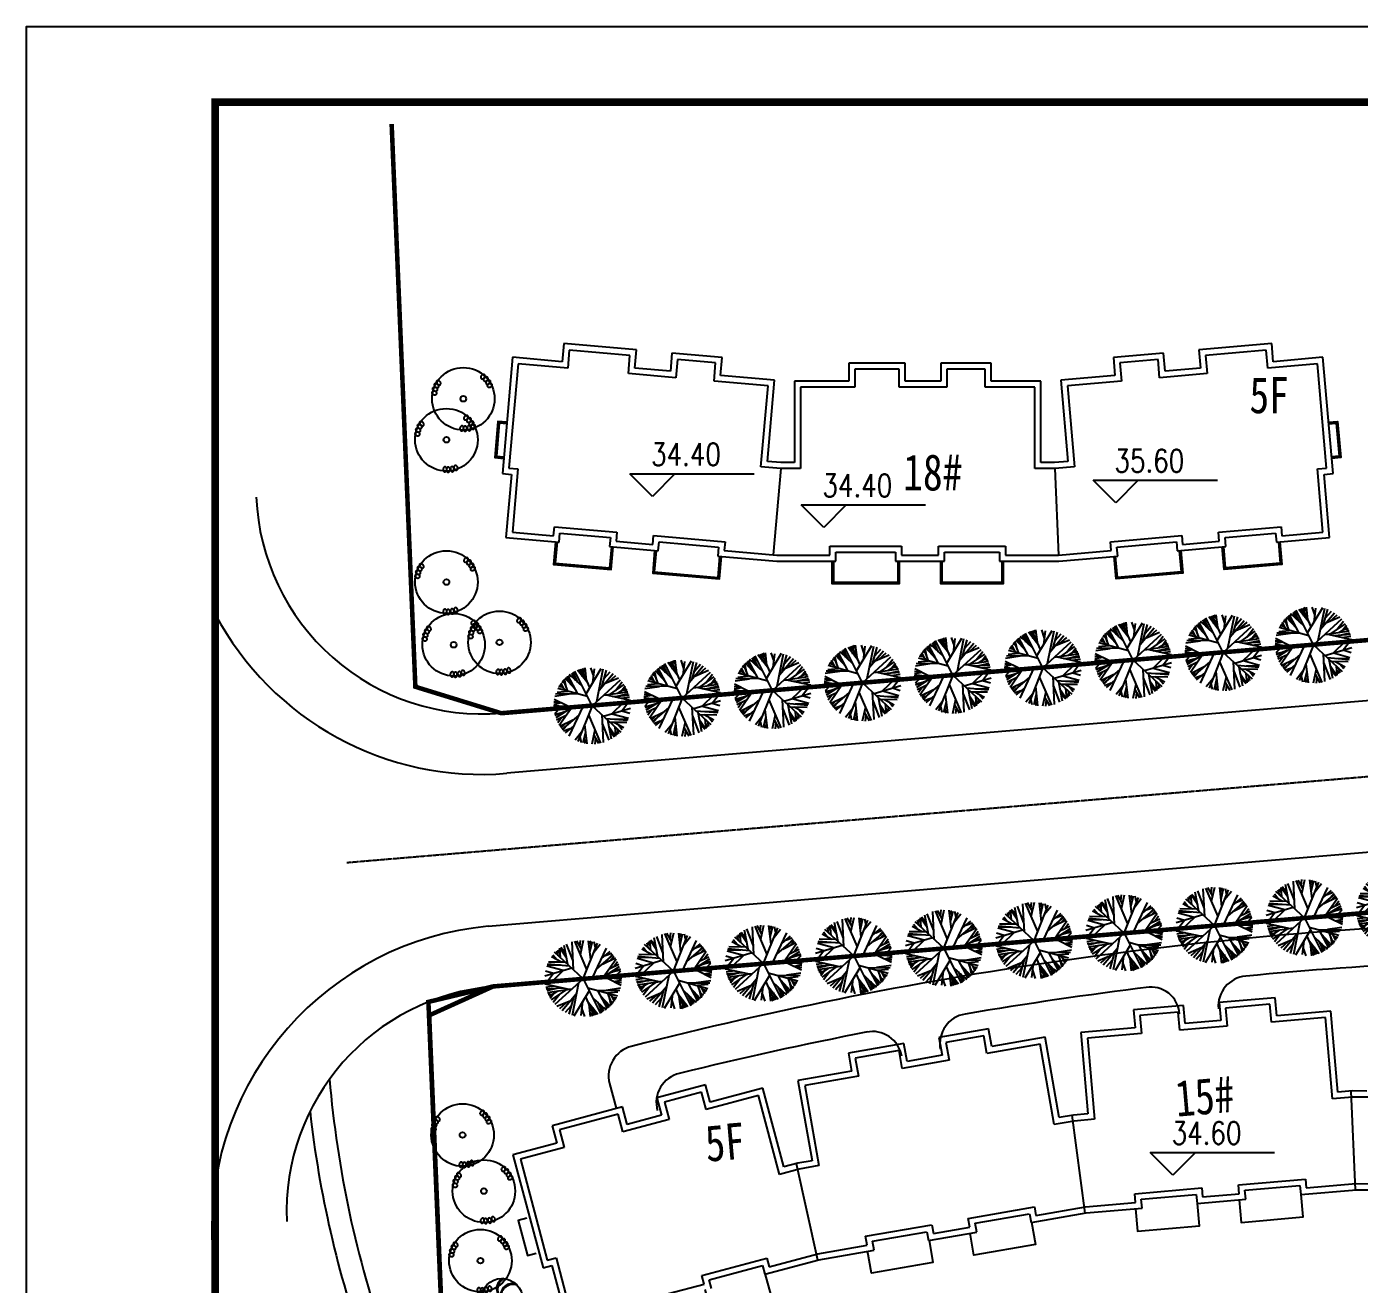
# Model space of a CAD drawing. Extents: x 116619 to 413619, y -387877 to -177877.
# Drawn here: x 116619 to 204985, y -261234 to -177877 of the extents above; entities that cross this region are included whole.
import ezdxf

# ---------------------------------------------------------------- set-up
doc = ezdxf.new("R2010")
doc.units = 0
doc.header["$LTSCALE"] = 35
doc.header["$MEASUREMENT"] = 0
doc.linetypes.add('CENTER', pattern=[2, 1.25, -0.25, 0.25, -0.25])
doc.linetypes.add('DASH', pattern=[0.35, 0.25, -0.1])
doc.layers.get('0').update_dxf_attribs({"linetype": 'CONTINUOUS'})
for name, color, linetype in [('BALCONY', 6, 'CONTINUOUS'), ('CEN', 10, 'CENTER'), ('CHE', 5, 'CONTINUOUS'), ('GUAN1', 22, 'CONTINUOUS'), ('LAYER4', 41, 'CONTINUOUS'), ('PUB_TEXT', 7, 'CONTINUOUS'), ('PUB_TITLE', 7, 'CONTINUOUS'), ('REN', 4, 'CONTINUOUS'), ('TREE', 84, 'CONTINUOUS'), ('围墙', 252, 'DASH'), ('建筑标高', 2, 'CONTINUOUS'), ('新路', 21, 'CONTINUOUS'), ('树', 84, 'CONTINUOUS'), ('绿化', 84, 'CONTINUOUS')]:
    doc.layers.add(name, color=color, linetype=linetype)
doc.styles.add('_ST64F', font='', dxfattribs={"width": 0.8})
doc.styles.add('DIM_FONT', font='SIMPLEX.shx', dxfattribs={"width": 0.8})
doc.styles.get('_ST64F').set_extended_font_data('SimSun')

# ---------------------------------------------------------------- blocks, each defined once
blk = doc.blocks.new('U_B22WGL')
for p, q in [((-604, 680), (-854, 1076)), ((-469, 371), (-794, 1118)), ((-642, 1066), (-757, 1143)), ((-251, 626), (-727, 1161)), ((-515, 924), (-640, 1209)), ((-423, 820), (-582, 1238)), ((-433, 1083), (-560, 1248)), ((58, -145), (-513, 1284)), ((-28, 739), (-400, 1308)), ((-225, 1039), (-308, 1334)), ((28, 581), (-244, 1349)), ((-88, 1179), (-192, 1358)), ((-140, 350), (547, 1298)), ((-77, 878), (-94, 1371)), ((220, 1013), (137, 1353)), ((166, 755), (279, 1297)), ((257, 8), (624, 1270)), ((509, 571), (750, 1213)), ((626, 884), (890, 1132)), ((-94, 234), (-1241, 652)), ((-1058, 682), (-1195, 722)), ((-919, 535), (-1152, 782)), ((-1000, 621), (-1092, 855)), ((-922, 816), (-1054, 897)), ((-851, 510), (-983, 968)), ((-901, 683), (-951, 997)), ((-551, 558), (-915, 1028)), ((58, -145), (1266, 784)), ((385, 448), (996, 1056)), ((624, 685), (1195, 870)), ((798, 742), (1097, 970)), ((801, 243), (1395, 586)), ((1040, 381), (1327, 699)), ((-1148, 66), (-1455, 35)), ((-1210, 104), (-1441, 127)), ((-901, -85), (-1419, 231)), ((-807, 382), (-1386, 345)), ((-469, 371), (-1348, 435)), ((-1272, 502), (-851, 510)), ((541, 227), (1519, 288)), ((654, 234), (1579, -54)), ((907, 155), (1553, 151)), ((1115, 263), (1464, 443)), ((1151, 154), (1539, 214)), ((1235, 53), (1567, 71)), ((1254, 334), (1426, 527)), ((1347, 382), (1495, 362)), ((1372, 279), (1510, 317)), ((58, -145), (-1466, -50)), ((-1298, -143), (-1466, -123)), ((-1069, -75), (-1465, -193)), ((-1174, -68), (-1459, -3)), ((-1200, -114), (-1454, -336)), ((-1114, -317), (-1448, -375)), ((-818, -233), (-1443, -411)), ((-988, -281), (-1423, -503)), ((-996, -448), (-1398, -596)), ((-1197, -522), (-1357, -710)), ((-706, -97), (-1307, -823)), ((-503, -476), (-1212, -987)), ((-298, -123), (-964, -1276)), ((58, -145), (-623, -1508)), ((-117, -496), (267, -1655)), ((58, -145), (1106, -1288)), ((476, -601), (1565, -374)), ((818, -530), (1341, -103)), ((1219, -446), (1439, -205)), ((1219, -446), (1523, -567)), ((-749, -654), (-1286, -863)), ((-1075, -780), (-1247, -932)), ((-962, -807), (-1193, -1015)), ((-889, -990), (-1158, -1063)), ((-742, -890), (-1102, -1133)), ((-304, -869), (-281, -1631)), ((413, -532), (375, -1636)), ((401, -881), (604, -1568)), ((560, -693), (1416, -838)), ((621, -759), (704, -1525)), ((649, -1019), (876, -1431)), ((708, -854), (1372, -918)), ((818, -530), (1452, -761)), ((865, -869), (1236, -1112)), ((883, -1045), (886, -1425)), ((915, -753), (1436, -795)), ((1041, -985), (1175, -1182)), ((-447, -1155), (-728, -1451)), ((-531, -1322), (-501, -1563)), ((-295, -1168), (-429, -1589)), ((-375, -1419), (-347, -1614)), ((87, -1111), (-82, -1663)), ((25, -1313), (187, -1664)), ((81, -1433), (35, -1669)), ((672, -1225), (845, -1450)), ((884, -1219), (955, -1377)), ((973, -1143), (1003, -1341))]:
    blk.add_line(p, q)
at = {"style": 'DIM_FONT', "width": 0.8, "flags": 9}
for tag in ['XSIZE', 'YSIZE']:
    blk.add_attdef(tag, (0, 0), '', height=0.5, dxfattribs=at)
blk = doc.blocks.new('U_B17OXD')
blk.add_blockref('U_B22WGL', (0, 0))
at = {"width": 0.8, "flags": 9}
for tag in ['XSIZE', 'YSIZE']:
    blk.add_attdef(tag, (0, 0), '', height=0.5, dxfattribs=at)
blk = doc.blocks.new('1')
at = {"layer": 'TREE', "xscale": 0.001670603725486081, "yscale": 0.001670603725486081, "zscale": 0.001670603725486081}
blk.add_blockref('U_B17OXD', (-0.052, 0.234), dxfattribs=at)
blk = doc.blocks.new('U_B7ENH')
for radius in [1500, 137]:
    blk.add_circle((0, 0), radius)
for centre, radius, start, end in [((447, 779), 826, 119.37335, 232.24561), ((488, 757), 834, 117.60136, 229.10422), ((545, 729), 853, 116.61806, 224.97277), ((746, 313), 826, 70.15154, 193.03474), ((764, 270), 834, 67.8109, 189.89334), ((790, 212), 853, 67.22839, 185.76189)]:
    blk.add_arc(centre, radius, start, end)
at = {"style": 'DIM_FONT', "width": 0.8, "flags": 9}
for tag in ['XSIZE', 'YSIZE']:
    blk.add_attdef(tag, (0, 0), '', height=0.5, dxfattribs=at)
blk = doc.blocks.new('U_B7RQU')
blk.add_blockref('U_B7ENH', (0, 0))
at = {"width": 0.8, "flags": 9}
for tag in ['XSIZE', 'YSIZE']:
    blk.add_attdef(tag, (0, 0), '', height=0.5, dxfattribs=at)
blk = doc.blocks.new('U_B7ZVJ')
blk.add_blockref('U_B7RQU', (0, 0))
at = {"flags": 9}
for tag in ['XSIZE', 'YSIZE']:
    blk.add_attdef(tag, (0, 0), '', height=0.5, dxfattribs=at)
blk = doc.blocks.new('A$C141A55DA')
at = {"layer": 'GUAN1', "xscale": 0.0009225216, "yscale": 0.0009225216, "zscale": 0.0009225216}
blk.add_blockref('U_B7ZVJ', (1.384, 1.384), dxfattribs=at)
blk = doc.blocks.new('U_B4XXC')
for points in [[(-1241, 717, 0.071375), (-1287, 734, 0.082845), (-1330, 736, 0.106753), (-1368, 723, 0.133219), (-1391, 700, 0.133219), (-1398, 668, 0.106753), (-1389, 628, 0.082845), (-1364, 594, 0.071375), (-1325, 564, 0.071375), (-1279, 547, 0.082845), (-1236, 545, 0.106753), (-1198, 558), (-1175, 582, 0.133219), (-1167, 613, 0.106753), (-1177, 653, 0.082845), (-1202, 687, 0.071375)], [(-1135, 839, 0.071375), (-1176, 866, 0.082845), (-1217, 876, 0.106753), (-1258, 871, 0.133219), (-1285, 853, 0.133219), (-1299, 823, 0.106753), (-1297, 783, 0.082845), (-1280, 744, 0.071375), (-1247, 707, 0.071375), (-1206, 681, 0.082845), (-1165, 670, 0.106753), (-1124, 675), (-1097, 693, 0.133219), (-1083, 723, 0.106753), (-1085, 763, 0.082845), (-1102, 802, 0.071375)], [(1004, 1006, 0.071375), (1031, 1047, 0.082845), (1043, 1088, 0.106753), (1039, 1128, 0.133219), (1021, 1155, 0.133219), (991, 1170, 0.106753), (951, 1169, 0.082845), (911, 1153, 0.071375), (874, 1121, 0.071375), (847, 1080, 0.082845), (835, 1040, 0.106753), (839, 999), (857, 972, 0.133219), (886, 957, 0.106753), (927, 958, 0.082845), (966, 974, 0.071375)], [(1135, 877, 0.071375), (1168, 913, 0.082845), (1186, 952, 0.106753), (1188, 992, 0.133219), (1175, 1022, 0.133219), (1148, 1041, 0.106753), (1108, 1047, 0.082845), (1067, 1037, 0.071375), (1025, 1012, 0.071375), (991, 975, 0.082845), (973, 937, 0.106753), (971, 896), (985, 866, 0.133219), (1011, 847, 0.106753), (1051, 842, 0.082845), (1093, 852, 0.071375)], [(1241, 716, 0.071375), (1279, 748, 0.082845), (1303, 783, 0.106753), (1310, 823, 0.133219), (1301, 855, 0.133219), (1278, 877, 0.106753), (1239, 889, 0.082845), (1196, 884, 0.071375), (1151, 865, 0.071375), (1113, 834, 0.082845), (1090, 798, 0.106753), (1082, 758), (1091, 727, 0.133219), (1115, 704, 0.106753), (1154, 693, 0.082845), (1196, 697, 0.071375)], [(1294, 563, 0.071375), (1338, 586, 0.082845), (1368, 616, 0.106753), (1383, 654, 0.133219), (1381, 686, 0.133219), (1362, 713, 0.106753), (1326, 732, 0.082845), (1284, 737, 0.071375), (1236, 727, 0.071375), (1192, 704, 0.082845), (1162, 674, 0.106753), (1147, 636), (1149, 604, 0.133219), (1168, 577, 0.106753), (1204, 558, 0.082845), (1246, 553, 0.071375)], [(-1373, 366, 0.071375), (-1422, 369, 0.082845), (-1463, 359, 0.106753), (-1496, 335, 0.133219), (-1511, 306, 0.133219), (-1509, 273, 0.106753), (-1488, 239, 0.082845), (-1454, 213, 0.071375), (-1408, 196, 0.071375), (-1359, 193, 0.082845), (-1318, 203, 0.106753), (-1285, 227), (-1270, 256, 0.133219), (-1272, 289, 0.106753), (-1293, 324, 0.082845), (-1327, 350, 0.071375)], [(-1327, 544, 0.071375), (-1375, 555, 0.082845), (-1417, 551, 0.106753), (-1454, 533, 0.133219), (-1473, 506, 0.133219), (-1476, 474, 0.106753), (-1461, 436, 0.082845), (-1432, 405, 0.071375), (-1389, 382, 0.071375), (-1340, 371, 0.082845), (-1298, 375, 0.106753), (-1262, 393), (-1243, 419, 0.133219), (-1239, 452, 0.106753), (-1255, 490, 0.082845), (-1284, 521, 0.071375)], [(369, -1372, 0.071375), (391, -1416, 0.082845), (421, -1447, 0.106753), (458, -1463, 0.133219), (490, -1462, 0.133219), (518, -1444, 0.106753), (537, -1408, 0.082845), (543, -1366, 0.071375), (534, -1317, 0.071375), (512, -1273, 0.082845), (483, -1243, 0.106753), (446, -1226), (413, -1228, 0.133219), (386, -1246, 0.106753), (366, -1282, 0.082845), (360, -1324, 0.071375)], [(-160, -1402, 0.071375), (-161, -1451, 0.082845), (-150, -1492, 0.106753), (-126, -1525, 0.133219), (-96, -1539, 0.133219), (-64, -1536, 0.106753), (-29, -1515, 0.082845), (-4, -1480, 0.071375), (12, -1434, 0.071375), (14, -1384, 0.082845), (2, -1344, 0.106753), (-22, -1311), (-52, -1297, 0.133219), (-84, -1300, 0.106753), (-119, -1321, 0.082845), (-144, -1356, 0.071375)], [(0, -1433, 0.071375), (8, -1482, 0.082845), (27, -1520, 0.106753), (58, -1546, 0.133219), (90, -1554, 0.133219), (121, -1545, 0.106753), (150, -1517, 0.082845), (168, -1478, 0.071375), (174, -1429, 0.071375), (166, -1381, 0.082845), (146, -1343, 0.106753), (116, -1316), (84, -1308, 0.133219), (52, -1318, 0.106753), (23, -1346, 0.082845), (6, -1384, 0.071375)], [(192, -1421, 0.071375), (207, -1468, 0.082845), (231, -1503, 0.106753), (265, -1525, 0.133219), (298, -1529, 0.133219), (328, -1515, 0.106753), (353, -1483, 0.082845), (365, -1442, 0.071375), (364, -1393, 0.071375), (349, -1346, 0.082845), (325, -1312, 0.106753), (291, -1289), (258, -1286, 0.133219), (228, -1299, 0.106753), (203, -1331, 0.082845), (191, -1372, 0.071375)]]:
    blk.add_lwpolyline(points, format="xyb", close=True)
for radius in [1500, 137]:
    blk.add_circle((0, 0), radius)
at = {"style": 'DIM_FONT', "width": 0.8, "flags": 9}
for tag in ['XSIZE', 'YSIZE']:
    blk.add_attdef(tag, (0, 0), '', height=0.5, dxfattribs=at)
blk = doc.blocks.new('U_B1YVE')
blk.add_blockref('U_B4XXC', (0, 0))
at = {"width": 0.8, "flags": 9}
for tag in ['XSIZE', 'YSIZE']:
    blk.add_attdef(tag, (0, 0), '', height=0.5, dxfattribs=at)
blk = doc.blocks.new('A$C246C549A')
at = {"layer": 'GUAN1', "xscale": 0.0013824, "yscale": 0.0013824, "zscale": 0.0013824}
blk.add_blockref('U_B1YVE', (2.089, 2.149), dxfattribs=at)

msp = doc.modelspace()

# ---------------------------------------------------------------- linework, layer by layer
for p, q in [((152232.7, -198885.4), (152128.2, -200080.8)), ((152232.7, -198885.4), (152128.2, -200080.8)), ((157054.3, -199307.2), (152232.7, -198885.4)), ((157054.3, -199307.2), (152232.7, -198885.4)), ((152596.4, -199318.7), (152491.8, -200514.1)), ((152596.4, -199318.7), (152491.8, -200514.1)), ((156621, -199670.8), (152596.4, -199318.7)), ((156621, -199670.8), (152596.4, -199318.7)), ((156516.4, -200866.3), (156621, -199670.8)), ((156516.4, -200866.3), (156621, -199670.8)), ((156949.7, -200502.6), (157054.3, -199307.2)), ((156949.7, -200502.6), (157054.3, -199307.2)), ((159405.4, -199512.9), (159300.8, -200708.3)), ((159405.4, -199512.9), (159300.8, -200708.3)), ((162732.6, -199804), (159405.4, -199512.9)), ((162732.6, -199804), (159405.4, -199512.9)), ((191999.9, -199512.9), (188672.7, -199804)), ((191999.9, -199512.9), (188672.7, -199804)), ((192104.5, -200708.3), (191999.9, -199512.9)), ((192104.5, -200708.3), (191999.9, -199512.9)), ((199172.5, -198885.4), (194351, -199307.2)), ((199172.5, -198885.4), (194351, -199307.2)), ((194351, -199307.2), (194455.5, -200502.6)), ((194351, -199307.2), (194455.5, -200502.6)), ((198808.9, -199318.7), (194784.3, -199670.8)), ((198808.9, -199318.7), (194784.3, -199670.8)), ((194784.3, -199670.8), (194888.9, -200866.3)), ((194784.3, -199670.8), (194888.9, -200866.3)), ((198913.5, -200514.1), (198808.9, -199318.7)), ((198913.5, -200514.1), (198808.9, -199318.7)), ((199277.1, -200080.8), (199172.5, -198885.4)), ((199277.1, -200080.8), (199172.5, -198885.4)), ((148840.7, -199793.2), (148166.1, -207503.7)), ((148840.7, -199793.2), (148166.1, -207503.7)), ((149204.3, -200226.5), (148599.5, -207140.1)), ((149204.3, -200226.5), (148599.5, -207140.1)), ((152128.2, -200080.8), (148840.7, -199793.2)), ((152128.2, -200080.8), (148840.7, -199793.2)), ((152491.8, -200514.1), (149204.3, -200226.5)), ((152491.8, -200514.1), (149204.3, -200226.5)), ((159300.8, -200708.3), (156949.7, -200502.6)), ((159300.8, -200708.3), (156949.7, -200502.6)), ((159769, -199946.2), (159664.4, -201141.7)), ((159769, -199946.2), (159664.4, -201141.7)), ((162299.3, -200167.6), (159769, -199946.2)), ((162299.3, -200167.6), (159769, -199946.2)), ((162194.7, -201363), (162299.3, -200167.6)), ((162194.7, -201363), (162299.3, -200167.6)), ((162628.1, -200999.4), (162732.6, -199804)), ((162628.1, -200999.4), (162732.6, -199804)), ((174872.6, -200170.7), (171132.6, -200170.7)), ((171132.6, -200170.7), (171132.6, -201370.7)), ((174872.6, -200170.7), (171132.6, -200170.7)), ((171132.6, -200170.7), (171132.6, -201370.7)), ((174472.6, -200570.7), (171532.6, -200570.7)), ((171532.6, -200570.7), (171532.6, -201770.7)), ((174472.6, -200570.7), (171532.6, -200570.7)), ((171532.6, -200570.7), (171532.6, -201770.7)), ((174472.6, -201770.7), (174472.6, -200570.7)), ((174472.6, -201770.7), (174472.6, -200570.7)), ((174872.6, -201370.7), (174872.6, -200170.7)), ((174872.6, -201370.7), (174872.6, -200170.7)), ((180572.6, -200170.7), (177232.6, -200170.7)), ((177232.6, -200170.7), (177232.6, -201370.7)), ((180572.6, -200170.7), (177232.6, -200170.7)), ((177232.6, -200170.7), (177232.6, -201370.7)), ((180172.6, -200570.7), (177632.6, -200570.7)), ((177632.6, -200570.7), (177632.6, -201770.7)), ((180172.6, -200570.7), (177632.6, -200570.7)), ((177632.6, -200570.7), (177632.6, -201770.7)), ((180172.6, -201770.7), (180172.6, -200570.7)), ((180172.6, -201770.7), (180172.6, -200570.7)), ((180572.6, -201370.7), (180572.6, -200170.7)), ((180572.6, -201370.7), (180572.6, -200170.7)), ((188672.7, -199804), (188777.2, -200999.4)), ((188672.7, -199804), (188777.2, -200999.4)), ((191636.3, -199946.2), (189106, -200167.6)), ((191636.3, -199946.2), (189106, -200167.6)), ((189106, -200167.6), (189210.6, -201363)), ((189106, -200167.6), (189210.6, -201363)), ((191740.9, -201141.7), (191636.3, -199946.2)), ((191740.9, -201141.7), (191636.3, -199946.2)), ((194455.5, -200502.6), (192104.5, -200708.3)), ((194455.5, -200502.6), (192104.5, -200708.3)), ((202201, -200226.5), (198913.5, -200514.1)), ((202201, -200226.5), (198913.5, -200514.1)), ((202564.6, -199793.2), (199277.1, -200080.8)), ((202564.6, -199793.2), (199277.1, -200080.8)), ((202805.8, -207140.1), (202201, -200226.5)), ((202805.8, -207140.1), (202201, -200226.5)), ((203239.2, -207503.7), (202564.6, -199793.2)), ((203239.2, -207503.7), (202564.6, -199793.2)), ((159664.4, -201141.7), (156516.4, -200866.3)), ((159664.4, -201141.7), (156516.4, -200866.3)), ((165781, -201676.8), (162194.7, -201363)), ((165781, -201676.8), (162194.7, -201363)), ((166214.4, -201313.2), (162628.1, -200999.4)), ((166214.4, -201313.2), (162628.1, -200999.4)), ((165743.7, -206692.6), (166214.4, -201313.2)), ((165743.7, -206692.6), (166214.4, -201313.2)), ((171132.6, -201370.7), (167532.6, -201370.7)), ((167532.6, -201370.7), (167532.6, -206770.7)), ((171132.6, -201370.7), (167532.6, -201370.7)), ((167532.6, -201370.7), (167532.6, -206770.7)), ((177232.6, -201370.7), (174872.6, -201370.7)), ((177232.6, -201370.7), (174872.6, -201370.7)), ((183872.6, -201370.7), (180572.6, -201370.7)), ((183872.6, -201370.7), (180572.6, -201370.7)), ((183872.6, -206770.7), (183872.6, -201370.7)), ((183872.6, -206770.7), (183872.6, -201370.7)), ((188777.2, -200999.4), (185190.9, -201313.2)), ((188777.2, -200999.4), (185190.9, -201313.2)), ((185190.9, -201313.2), (185661.6, -206692.6)), ((185190.9, -201313.2), (185661.6, -206692.6)), ((189210.6, -201363), (185624.3, -201676.8)), ((189210.6, -201363), (185624.3, -201676.8)), ((194888.9, -200866.3), (191740.9, -201141.7)), ((194888.9, -200866.3), (191740.9, -201141.7)), ((165310.4, -207056.3), (165781, -201676.8)), ((165310.4, -207056.3), (165781, -201676.8)), ((171532.6, -201770.7), (167932.6, -201770.7)), ((167932.6, -201770.7), (167932.6, -207170.7)), ((171532.6, -201770.7), (167932.6, -201770.7)), ((167932.6, -201770.7), (167932.6, -207170.7)), ((177632.6, -201770.7), (174472.6, -201770.7)), ((177632.6, -201770.7), (174472.6, -201770.7)), ((183472.6, -201770.7), (180172.6, -201770.7)), ((183472.6, -201770.7), (180172.6, -201770.7)), ((183472.6, -207170.7), (183472.6, -201770.7)), ((183472.6, -207170.7), (183472.6, -201770.7)), ((185624.3, -201676.8), (186094.9, -207056.3)), ((185624.3, -201676.8), (186094.9, -207056.3)), ((166636.5, -206770.7), (165743.7, -206692.6)), ((166636.5, -206770.7), (165743.7, -206692.6)), ((167532.6, -206770.7), (166636.5, -206770.7)), ((167532.6, -206770.7), (166636.5, -206770.7)), ((184768.8, -206770.7), (183872.6, -206770.7)), ((184768.8, -206770.7), (183872.6, -206770.7)), ((185661.6, -206692.6), (184768.8, -206770.7)), ((185661.6, -206692.6), (184768.8, -206770.7)), ((148166.1, -207503.7), (148763.9, -207556)), ((148166.1, -207503.7), (148763.9, -207556)), ((148763.9, -207556), (148397.8, -211740)), ((148763.9, -207556), (148397.8, -211740)), ((148599.5, -207140.1), (149197.2, -207192.4)), ((148599.5, -207140.1), (149197.2, -207192.4)), ((149197.2, -207192.4), (148831.1, -211376.4)), ((149197.2, -207192.4), (148831.1, -211376.4)), ((166619, -207170.7), (165310.4, -207056.3)), ((166619, -207170.7), (165310.4, -207056.3)), ((167932.6, -207170.7), (166619, -207170.7)), ((167932.6, -207170.7), (166619, -207170.7)), ((184786.3, -207170.7), (183472.6, -207170.7)), ((184786.3, -207170.7), (183472.6, -207170.7)), ((186094.9, -207056.3), (184786.3, -207170.7)), ((186094.9, -207056.3), (184786.3, -207170.7)), ((202208.1, -207192.4), (202805.8, -207140.1)), ((202208.1, -207192.4), (202805.8, -207140.1)), ((202574.2, -211376.4), (202208.1, -207192.4)), ((202574.2, -211376.4), (202208.1, -207192.4)), ((202641.4, -207556), (203239.2, -207503.7)), ((202641.4, -207556), (203239.2, -207503.7)), ((203007.5, -211740), (202641.4, -207556)), ((203007.5, -211740), (202641.4, -207556)), ((151560.7, -211615.2), (151613, -211017.5)), ((151560.7, -211615.2), (151613, -211017.5)), ((151613, -211017.5), (155757.2, -211380.1)), ((151613, -211017.5), (155757.2, -211380.1)), ((195648.1, -211380.1), (199792.3, -211017.5)), ((195648.1, -211380.1), (199792.3, -211017.5)), ((199792.3, -211017.5), (199844.6, -211615.2)), ((199792.3, -211017.5), (199844.6, -211615.2)), ((148397.8, -211740), (151924.3, -212048.6)), ((148397.8, -211740), (151924.3, -212048.6)), ((148831.1, -211376.4), (151560.7, -211615.2)), ((148831.1, -211376.4), (151560.7, -211615.2)), ((151924.3, -212048.6), (151976.6, -211450.9)), ((151924.3, -212048.6), (151976.6, -211450.9)), ((151976.6, -211450.9), (155323.8, -211743.7)), ((151976.6, -211450.9), (155323.8, -211743.7)), ((155323.8, -211743.7), (155271.5, -212341.4)), ((155323.8, -211743.7), (155271.5, -212341.4)), ((155757.2, -211380.1), (155704.9, -211977.8)), ((155757.2, -211380.1), (155704.9, -211977.8)), ((155704.9, -211977.8), (158135.6, -212190.5)), ((155704.9, -211977.8), (158135.6, -212190.5)), ((158135.6, -212190.5), (158187.4, -211597.9)), ((158135.6, -212190.5), (158187.4, -211597.9)), ((158187.4, -211597.9), (162929.3, -212012.8)), ((158187.4, -211597.9), (162929.3, -212012.8)), ((158499.2, -212623.8), (158551.1, -212031.3)), ((158499.2, -212623.8), (158551.1, -212031.3)), ((158551.1, -212031.3), (162496, -212376.4)), ((158551.1, -212031.3), (162496, -212376.4)), ((162929.3, -212012.8), (162877.5, -212605.3)), ((162929.3, -212012.8), (162877.5, -212605.3)), ((188476, -212012.8), (193217.9, -211597.9)), ((188476, -212012.8), (193217.9, -211597.9)), ((188527.8, -212605.3), (188476, -212012.8)), ((188527.8, -212605.3), (188476, -212012.8)), ((188909.3, -212376.4), (192854.2, -212031.3)), ((188909.3, -212376.4), (192854.2, -212031.3)), ((192854.2, -212031.3), (192906.1, -212623.8)), ((192854.2, -212031.3), (192906.1, -212623.8)), ((193217.9, -211597.9), (193269.7, -212190.5)), ((193217.9, -211597.9), (193269.7, -212190.5)), ((193269.7, -212190.5), (195700.4, -211977.8)), ((193269.7, -212190.5), (195700.4, -211977.8)), ((195700.4, -211977.8), (195648.1, -211380.1)), ((195700.4, -211977.8), (195648.1, -211380.1)), ((196081.5, -211743.7), (199428.7, -211450.9)), ((196081.5, -211743.7), (199428.7, -211450.9)), ((196133.8, -212341.4), (196081.5, -211743.7)), ((196133.8, -212341.4), (196081.5, -211743.7)), ((199428.7, -211450.9), (199481, -212048.6)), ((199428.7, -211450.9), (199481, -212048.6)), ((199481, -212048.6), (203007.5, -211740)), ((199481, -212048.6), (203007.5, -211740)), ((199844.6, -211615.2), (202574.2, -211376.4)), ((199844.6, -211615.2), (202574.2, -211376.4)), ((155271.5, -212341.4), (158499.2, -212623.8)), ((155271.5, -212341.4), (158499.2, -212623.8)), ((162496, -212376.4), (162444.1, -212968.9)), ((162496, -212376.4), (162444.1, -212968.9)), ((162877.5, -212605.3), (166368.4, -212910.7)), ((162877.5, -212605.3), (166368.4, -212910.7)), ((166368.4, -212910.7), (169872.6, -212910.7)), ((166368.4, -212910.7), (169872.6, -212910.7)), ((169872.6, -212910.7), (169872.6, -212315.9)), ((169872.6, -212315.9), (174632.6, -212315.9)), ((169872.6, -212910.7), (169872.6, -212315.9)), ((169872.6, -212315.9), (174632.6, -212315.9)), ((170272.6, -213310.7), (170272.6, -212715.9)), ((170272.6, -212715.9), (174232.6, -212715.9)), ((170272.6, -213310.7), (170272.6, -212715.9)), ((170272.6, -212715.9), (174232.6, -212715.9)), ((174232.6, -212715.9), (174232.6, -213310.7)), ((174232.6, -212715.9), (174232.6, -213310.7)), ((174632.6, -212315.9), (174632.6, -212910.7)), ((174632.6, -212315.9), (174632.6, -212910.7)), ((174632.6, -212910.7), (177072.6, -212910.7)), ((174632.6, -212910.7), (177072.6, -212910.7)), ((177072.6, -212910.7), (177072.6, -212315.9)), ((177072.6, -212315.9), (181532.6, -212315.9)), ((177072.6, -212910.7), (177072.6, -212315.9)), ((177072.6, -212315.9), (181532.6, -212315.9)), ((177472.6, -213310.7), (177472.6, -212715.9)), ((177472.6, -212715.9), (181132.6, -212715.9)), ((177472.6, -213310.7), (177472.6, -212715.9)), ((177472.6, -212715.9), (181132.6, -212715.9)), ((181132.6, -212715.9), (181132.6, -213310.7)), ((181132.6, -212715.9), (181132.6, -213310.7)), ((181532.6, -212315.9), (181532.6, -212910.7)), ((181532.6, -212315.9), (181532.6, -212910.7)), ((181532.6, -212910.7), (185036.9, -212910.7)), ((181532.6, -212910.7), (185036.9, -212910.7)), ((185036.9, -212910.7), (188527.8, -212605.3)), ((185036.9, -212910.7), (188527.8, -212605.3)), ((188961.1, -212968.9), (188909.3, -212376.4)), ((188961.1, -212968.9), (188909.3, -212376.4)), ((192906.1, -212623.8), (196133.8, -212341.4)), ((192906.1, -212623.8), (196133.8, -212341.4)), ((162444.1, -212968.9), (166350.9, -213310.7)), ((162444.1, -212968.9), (166350.9, -213310.7)), ((166350.9, -213310.7), (170272.6, -213310.7)), ((166350.9, -213310.7), (170272.6, -213310.7)), ((174232.6, -213310.7), (177472.6, -213310.7)), ((174232.6, -213310.7), (177472.6, -213310.7)), ((181132.6, -213310.7), (185054.4, -213310.7)), ((181132.6, -213310.7), (185054.4, -213310.7)), ((185054.4, -213310.7), (188961.1, -212968.9)), ((185054.4, -213310.7), (188961.1, -212968.9)), ((193335.3, -242758.6), (190007.6, -243045)), ((193438.2, -243954.1), (193335.3, -242758.6)), ((199412.9, -242235.4), (195686.6, -242556.2)), ((195686.6, -242556.2), (195789.6, -243751.7)), ((199048.6, -242668.3), (196119.5, -242920.4)), ((196119.5, -242920.4), (196222.4, -244116)), ((199151.6, -243863.8), (199048.6, -242668.3)), ((199515.8, -243431), (199412.9, -242235.4)), ((190007.6, -243045), (190110.6, -244240.6)), ((192971.1, -243191.4), (190440.5, -243409.2)), ((190440.5, -243409.2), (190543.4, -244604.8)), ((193074, -244387), (192971.1, -243191.4)), ((195789.6, -243751.7), (193438.2, -243954.1)), ((202738.3, -243555.1), (199151.6, -243863.8)), ((203102.5, -243122.3), (199515.8, -243431)), ((203201.4, -248935.2), (202738.3, -243555.1)), ((203565.6, -248502.4), (203102.5, -243122.3)), ((180401.1, -244296), (177111, -244871.4)), ((180075.9, -244758.9), (177573.9, -245196.5)), ((180282.7, -245941), (180075.9, -244758.9)), ((180607.8, -245478.1), (180401.1, -244296)), ((190110.6, -244240.6), (186523.8, -244549.3)), ((186523.8, -244549.3), (186986.9, -249929.4)), ((190543.4, -244604.8), (186956.6, -244913.5)), ((196222.4, -244116), (193074, -244387)), ((174786.3, -245277.9), (171102.2, -245922.2)), ((174993, -246460), (174786.3, -245277.9)), ((177111, -244871.4), (177317.7, -246053.4)), ((177573.9, -245196.5), (177780.6, -246378.5)), ((183828.8, -245320.8), (180282.7, -245941)), ((184154, -244857.9), (180607.8, -245478.1)), ((184759.1, -250640.1), (183828.8, -245320.8)), ((185084.2, -250177.2), (184154, -244857.9)), ((186956.6, -244913.5), (187419.7, -250293.6)), ((171102.2, -245922.2), (171308.9, -247104.2)), ((174461.2, -245740.8), (171565.1, -246247.3)), ((171565.1, -246247.3), (171771.8, -247429.4)), ((174667.9, -246922.9), (174461.2, -245740.8)), ((177780.6, -246378.5), (174667.9, -246922.9)), ((177317.7, -246053.4), (174993, -246460)), ((171308.9, -247104.2), (167762.7, -247724.4)), ((161641.2, -248005.7), (158413.8, -248865.6)), ((161950.1, -249165.2), (161641.2, -248005.7)), ((165428.8, -248238.4), (161950.1, -249165.2)), ((166819.1, -253456.3), (165428.8, -248238.4)), ((167762.7, -247724.4), (168692.9, -253043.7)), ((171771.8, -247429.4), (168225.6, -248049.5)), ((168225.6, -248049.5), (169155.9, -253368.8)), ((158413.8, -248865.6), (158722.7, -250025.2)), ((161357.6, -248495.2), (158903.3, -249149.2)), ((158903.3, -249149.2), (159212.2, -250308.7)), ((161666.6, -249654.7), (161357.6, -248495.2)), ((165145.2, -248727.9), (161666.6, -249654.7)), ((166535.5, -253945.8), (165145.2, -248727.9)), ((204539.3, -248820.1), (203201.4, -248935.2)), ((204522.4, -248420), (203565.6, -248502.4)), ((205482.7, -248421.4), (204522.4, -248420)), ((205882.1, -248822), (204539.3, -248820.1)), ((156133.3, -249473.2), (151456.5, -250719.4)), ((155849.8, -249962.7), (151946, -251002.9)), ((156158.8, -251122.3), (155849.8, -249962.7)), ((156442.3, -250632.8), (156133.3, -249473.2)), ((158722.7, -250025.2), (156442.3, -250632.8)), ((186030.1, -250011.7), (185084.2, -250177.2)), ((186986.9, -249929.4), (186030.1, -250011.7)), ((151456.5, -250719.4), (151765.5, -251878.9)), ((159212.2, -250308.7), (156158.8, -251122.3)), ((186081.8, -250408.8), (184759.1, -250640.1)), ((187419.7, -250293.6), (186081.8, -250408.8)), ((151946, -251002.9), (152255, -252162.4)), ((151765.5, -251878.9), (148866.6, -252651.3)), ((148866.6, -252651.3), (150859.4, -260130.4)), ((152255, -252162.4), (149356.1, -252934.8)), ((149356.1, -252934.8), (151142.9, -259640.9)), ((167833.1, -253600.1), (166535.5, -253945.8)), ((167747, -253209.1), (166819.1, -253456.3)), ((168692.9, -253043.7), (167747, -253209.1)), ((169155.9, -253368.8), (167833.1, -253600.1)), ((196967.3, -254636), (201410.9, -254253.6)), ((201410.9, -254253.6), (201461.9, -254846.2)), ((190092.7, -255227.8), (194536.3, -254845.3)), ((190143.7, -255820.4), (190092.7, -255227.8)), ((190525.5, -255592), (194172.1, -255278.1)), ((194172.1, -255278.1), (194223.1, -255870.7)), ((194536.3, -254845.3), (194587.3, -255437.9)), ((194587.3, -255437.9), (197018.3, -255228.7)), ((197018.3, -255228.7), (196967.3, -254636)), ((197400.1, -255000.3), (201046.6, -254686.4)), ((197451.1, -255592.9), (197400.1, -255000.3)), ((201046.6, -254686.4), (201097.7, -255279)), ((201097.7, -255279), (204798.7, -254960.4)), ((201461.9, -254846.2), (204781.8, -254560.4)), ((204781.8, -254560.4), (208114, -254565.1)), ((204798.7, -254960.4), (208513.5, -254965.7)), ((179045.6, -256862.6), (183438.9, -256094.2)), ((183438.9, -256094.2), (183541.4, -256680.2)), ((183541.4, -256680.2), (186823.8, -256106.1)), ((186823.8, -256106.1), (190143.7, -255820.4)), ((186875.5, -256503.2), (190576.6, -256184.6)), ((190576.6, -256184.6), (190525.5, -255592)), ((194223.1, -255870.7), (197451.1, -255592.9)), ((179148, -257448.5), (179045.6, -256862.6)), ((179508.5, -257187.7), (183113.8, -256557.2)), ((183113.8, -256557.2), (183216.3, -257143.1)), ((183216.3, -257143.1), (186875.5, -256503.2)), ((172248.7, -258051.2), (176642.1, -257282.9)), ((172711.7, -258376.3), (176316.9, -257745.8)), ((176316.9, -257745.8), (176419.4, -258331.7)), ((176419.4, -258331.7), (179611, -257773.6)), ((176642.1, -257282.9), (176744.5, -257868.8)), ((176744.5, -257868.8), (179148, -257448.5)), ((179611, -257773.6), (179508.5, -257187.7)), ((169068.8, -259211.1), (172351.2, -258637.1)), ((172351.2, -258637.1), (172248.7, -258051.2)), ((172814.1, -258962.2), (172711.7, -258376.3)), ((151142.9, -259640.9), (151722.7, -259486.4)), ((151722.7, -259486.4), (152804, -263544.8)), ((161386.1, -260642.6), (165695.8, -259494.3)), ((165565.4, -260558.5), (169154.9, -259602.1)), ((165695.8, -259494.3), (165848.9, -260069)), ((165848.9, -260069), (169068.8, -259211.1)), ((169154.9, -259602.1), (172814.1, -258962.2)), ((150859.4, -260130.4), (151439.1, -259975.9)), ((151439.1, -259975.9), (152520.5, -264034.3)), ((161539.2, -261217.3), (161386.1, -260642.6)), ((161875.6, -260926.1), (165412.2, -259983.8)), ((165412.2, -259983.8), (165565.4, -260558.5)), ((159181.5, -261845.5), (161539.2, -261217.3)), ((162028.7, -261500.9), (161875.6, -260926.1))]:
    msp.add_line(p, q)
at = {"layer": 'BALCONY'}
for points in [[(148464.2, -204096.7), (147866.5, -204044.5), (147657.3, -206435.3), (148255, -206487.6)], [(148464.2, -204096.7), (147866.5, -204044.5), (147657.3, -206435.3), (148255, -206487.6)], [(202941.1, -204096.7), (203538.8, -204044.5), (203748, -206435.3), (203150.3, -206487.6)], [(202941.1, -204096.7), (203538.8, -204044.5), (203748, -206435.3), (203150.3, -206487.6)], [(148455.5, -204196.4), (147957.4, -204152.8), (147765.7, -206344.4), (148263.7, -206388)], [(148455.5, -204196.4), (147957.4, -204152.8), (147765.7, -206344.4), (148263.7, -206388)], [(202949.8, -204196.4), (203447.9, -204152.8), (203639.6, -206344.4), (203141.5, -206388)], [(202949.8, -204196.4), (203447.9, -204152.8), (203639.6, -206344.4), (203141.5, -206388)], [(151685.2, -212027.7), (151554.5, -213522), (151554.5, -213522), (155379.9, -213856.6), (155510.6, -212362.3)], [(151685.2, -212027.7), (151554.5, -213522), (151554.5, -213522), (155379.9, -213856.6), (155510.6, -212362.3)], [(151784.9, -212036.4), (151662.8, -213431), (155289, -213748.3), (155411, -212353.6)], [(151784.9, -212036.4), (151662.8, -213431), (155289, -213748.3), (155411, -212353.6)], [(199720.1, -212027.7), (199850.8, -213522), (199850.8, -213522), (196025.4, -213856.6), (195894.7, -212362.3)], [(199720.1, -212027.7), (199850.8, -213522), (199850.8, -213522), (196025.4, -213856.6), (195894.7, -212362.3)], [(199620.4, -212036.4), (199742.5, -213431), (196116.3, -213748.3), (195994.3, -212353.6)], [(199620.4, -212036.4), (199742.5, -213431), (196116.3, -213748.3), (195994.3, -212353.6)], [(158260.1, -212602.9), (158129.4, -214097.2), (158129.4, -214097.2), (162552.5, -214484.2), (162683.2, -212989.9)], [(158260.1, -212602.9), (158129.4, -214097.2), (158129.4, -214097.2), (162552.5, -214484.2), (162683.2, -212989.9)], [(158359.7, -212611.6), (158237.7, -214006.3), (162461.6, -214375.8), (162583.6, -212981.1)], [(158359.7, -212611.6), (158237.7, -214006.3), (162461.6, -214375.8), (162583.6, -212981.1)], [(193145.2, -212602.9), (193275.9, -214097.2), (193275.9, -214097.2), (188852.8, -214484.2), (188722.1, -212989.9)], [(193145.2, -212602.9), (193275.9, -214097.2), (193275.9, -214097.2), (188852.8, -214484.2), (188722.1, -212989.9)], [(193045.5, -212611.6), (193167.6, -214006.3), (188943.7, -214375.8), (188821.7, -212981.1)], [(193045.5, -212611.6), (193167.6, -214006.3), (188943.7, -214375.8), (188821.7, -212981.1)], [(174472.6, -213310.7), (174472.6, -214810.7), (174472.6, -214810.7), (170032.6, -214810.7), (170032.6, -213310.7)], [(174472.6, -213310.7), (174472.6, -214810.7), (174472.6, -214810.7), (170032.6, -214810.7), (170032.6, -213310.7)], [(174372.6, -213310.7), (174372.6, -214710.7), (170132.6, -214710.7), (170132.6, -213310.7)], [(174372.6, -213310.7), (174372.6, -214710.7), (170132.6, -214710.7), (170132.6, -213310.7)], [(181372.6, -213310.7), (181372.6, -214810.7), (181372.6, -214810.7), (177232.6, -214810.7), (177232.6, -213310.7)], [(181372.6, -213310.7), (181372.6, -214810.7), (181372.6, -214810.7), (177232.6, -214810.7), (177232.6, -213310.7)], [(181272.6, -213310.7), (181272.6, -214710.7), (177332.6, -214710.7), (177332.6, -213310.7)], [(181272.6, -213310.7), (181272.6, -214710.7), (177332.6, -214710.7), (177332.6, -213310.7)], [(197012.7, -255630.2), (197141.4, -257124.7), (197141.4, -257124.7), (201266.1, -256769.7), (201137.5, -255275.2)], [(190138.1, -256222), (190266.8, -257716.4), (190266.8, -257716.4), (194391.5, -257361.4), (194262.9, -255866.9)], [(149779.5, -256842.4), (149199.8, -256996.9), (149817.7, -259316), (150397.4, -259161.5)], [(183253.4, -257118.5), (183511.8, -258596.1), (183511.8, -258596.1), (179433.7, -259309.3), (179175.3, -257831.7)], [(176456.5, -258307.2), (176714.9, -259784.7), (176714.9, -259784.7), (172636.8, -260497.9), (172378.4, -259020.3)], [(161597.5, -261579.4), (161983.7, -263028.9), (161983.7, -263028.9), (165984.2, -261963), (165598, -260513.5)]]:
    msp.add_lwpolyline(points, dxfattribs=at)
at = {"layer": 'CEN'}
msp.add_line((137844.7, -233275.6), (312804.6, -218535.9), dxfattribs=at)
at = {"layer": 'CHE'}
for p, q in [((293886, -215112.9), (148464.5, -227363.2)), ((147211.6, -237504.2), (312771.7, -223556.4))]:
    msp.add_line(p, q, dxfattribs=at)
msp.add_arc((146785.5, -207433.8), 20000, 207.954407, 274.815575, dxfattribs=at)
at = {"layer": 'LAYER4'}
for p, q in [((166619, -207170.7), (166118.7, -212888.9)), ((184786.3, -207170.7), (185036.9, -212910.7)), ((204422.7, -248428.4), (204699.1, -254968.8)), ((185930.5, -250020.1), (186775.8, -256511.6)), ((167647.4, -253217.5), (169055.2, -259610.5))]:
    msp.add_line(p, q, dxfattribs=at)
at = {"layer": 'PUB_TITLE'}
msp.add_lwpolyline([(116619.1, -387876.9), (116619.1, -177876.9), (413619.1, -177876.9), (413619.1, -387876.9)], close=True, dxfattribs=at)
at = {"layer": 'PUB_TITLE', "const_width": 500}
msp.add_lwpolyline([(129119.1, -382876.9), (408619.1, -382876.9), (408619.1, -182876.9), (129119.1, -182876.9)], close=True, dxfattribs=at)
at = {"layer": 'REN', "color": 5}
for p, q in [((260494.6, -213911), (148086.8, -223380.9)), ((272763.5, -230941.1), (147589.3, -241486.5))]:
    msp.add_line(p, q, dxfattribs=at)
for centre, radius, start, end in [((146827.6, -208433.8), 15000, 182.410861, 274.815575), ((149057.1, -257580.3), 20160.7, 95.251957, 181.974479), ((148848.5, -256433.6), 15000, 94.815575, 182.410861)]:
    msp.add_arc(centre, radius, start, end, dxfattribs=at)
at = {"layer": '围墙', "ltscale": 2, "const_width": 300}
for points in [[(140819.8, -184327.9), (142393.5, -221627.3), (148086.8, -223380.9), (282886.6, -212008)], [(140819.8, -184327.9), (142393.5, -221627.3), (148086.8, -223380.9), (282886.6, -212008)], [(284351.1, -229964.9), (147547.4, -241490.1), (143258, -242514.3), (149167.6, -382876.9)], [(284351.1, -229964.9), (147547.4, -241490.1), (143310.5, -243406.3), (149173.2, -382876.9)]]:
    msp.add_lwpolyline(points, dxfattribs=at)
at = {"layer": '建筑标高'}
for p, q in [((158106, -209007.7), (156606, -207507.7)), ((156606, -207507.7), (159606, -207507.7)), ((159606, -207507.7), (158106, -209007.7)), ((158106, -207507.7), (164850.3, -207507.7)), ((188828.7, -209434.6), (187328.7, -207934.6)), ((187328.7, -207934.6), (190328.7, -207934.6)), ((190328.7, -207934.6), (188828.7, -209434.6)), ((188828.7, -207934.6), (195573.1, -207934.6)), ((169467.3, -211072), (167967.3, -209572)), ((167967.3, -209572), (170967.3, -209572)), ((170967.3, -209572), (169467.3, -211072)), ((169467.3, -209572), (176211.6, -209572)), ((192621.1, -253990.8), (191121.1, -252490.8)), ((191121.1, -252490.8), (194121.1, -252490.8)), ((194121.1, -252490.8), (192621.1, -253990.8)), ((192621.1, -252490.8), (199365.5, -252490.8))]:
    msp.add_line(p, q, dxfattribs=at)
at = {"layer": '新路'}
for p, q in [((143258, -242514.3), (149167.6, -382876.9)), ((155271.6, -247915.8), (155704.3, -249551.2))]:
    msp.add_line(p, q, dxfattribs=at)
for centre, radius, start, end in [((223944.6, -508951.5), 271928, 91.698032, 104.314282), ((225810.6, -541581.9), 302110.5, 93.002231, 95.38676), ((197631.5, -242797.3), 2000, 95.233728, 184.817892), ((224994, -516567.1), 277115.2, 97.037855, 99.587403), ((191172.8, -243424.3), 1889.1, 3.385102, 100.063905), ((179168.6, -245295.3), 2000, 99.458148, 189.817892), ((224958.7, -513494.8), 274078.8, 101.0614, 103.732592), ((172711.9, -246434.8), 1956.5, 9.281904, 102.159874), ((157205.1, -247404.3), 2000, 104.243577, 194.817892), ((160368, -249194), 2000, 103.679847, 194.817892)]:
    msp.add_arc(centre, radius, start, end, dxfattribs=at)
at = {"layer": '绿化', "color": 84}
for points in [[(136703.5, -247630.3, 0.0639684), (140467.1, -265150.6, -0.149747), (142104.6, -304042.9, 0.149747), (143623.6, -340122.8, -0.149747), (144895.6, -370335.5, 0.0586075), (143152.2, -382876.9, 0.0586075)], [(135407.2, -249775.4, 0.0568789), (139052.7, -265649.9, -0.149747), (140653.1, -303664.3, 0.149747), (142209.2, -340622.2, -0.149747), (143444.2, -369956.9, 0.0587497), (141651.9, -382876.9, 0.0587497)]]:
    msp.add_lwpolyline(points, format="xyb", dxfattribs=at)

# ---------------------------------------------------------------- block references
at = {"layer": '树', "xscale": 1000, "yscale": 1000, "zscale": 1000}
for name, p in [('A$C246C549A', (143483.6, -204691.2)), ('A$C246C549A', (142364, -207408.2)), ('A$C246C549A', (142364, -216837.8)), ('A$C246C549A', (142843.8, -220993.2)), ('A$C246C549A', (145882.8, -220833.4)), ('A$C246C549A', (143434.6, -253487.2)), ('A$C246C549A', (144846.3, -257206.1)), ('A$C246C549A', (144617, -261814.5)), ('A$C141A55DA', (146742.7, -263612.6))]:
    msp.add_blockref(name, p, dxfattribs=at)
at = {"layer": '绿化', "color": 84, "xscale": 1000, "yscale": 1000, "zscale": 1000}
for p, rotation in [((201896.2, -218847.6), 4.815574947021291), ((189938.6, -219855), 4.815574947021291), ((195917.4, -219351.3), 4.815574947021291), ((177980.9, -220862.4), 4.815574947021291), ((183959.8, -220358.7), 4.815574947021291), ((166023.3, -221869.8), 4.815574947021291), ((172002.1, -221366.1), 4.815574947021291), ((160044.5, -222373.5), 4.815574947021291), ((154065.7, -222877.2), 4.815574947021291), ((207377.5, -236449.6), 184.8155749470213), ((195419.8, -237457), 184.8155749470213), ((201398.7, -236953.3), 184.8155749470213), ((183462.2, -238464.4), 184.8155749470213), ((189441, -237960.7), 184.8155749470213), ((171504.6, -239471.8), 184.8155749470213), ((177483.4, -238968.1), 184.8155749470213), ((165525.7, -239975.5), 184.8155749470213), ((153568.1, -240982.9), 184.8155749470213), ((159546.9, -240479.2), 184.8155749470213)]:
    msp.add_blockref('1', p, dxfattribs=dict(at, rotation=rotation))

# ---------------------------------------------------------------- texts
at = {"layer": 'PUB_TEXT', "style": '_ST64F', "width": 0.8}
for s, p in [('5F', (197698.6, -203497.5)), ('5F', (197698.6, -203497.5)), ('18#', (174741.5, -208614)), ('18#', (174741.5, -208614))]:
    msp.add_text(s, height=2400, dxfattribs=at).set_placement(p)
for s, p in [('15#', (192875.8, -250125.2)), ('5F', (161719, -253112.3))]:
    msp.add_text(s, height=2400, rotation=4.919561, dxfattribs=at).set_placement(p)
at = {"layer": '建筑标高', "style": 'DIM_FONT', "width": 0.8}
for s, p in [('34.40', (158023.2, -206972.2)), ('35.60', (188745.9, -207399.2)), ('34.40', (169384.4, -209036.5)), ('34.60', (192538.3, -251955.4))]:
    msp.add_text(s, height=1500, dxfattribs=at).set_placement(p)

doc.saveas('drawing.dxf')
